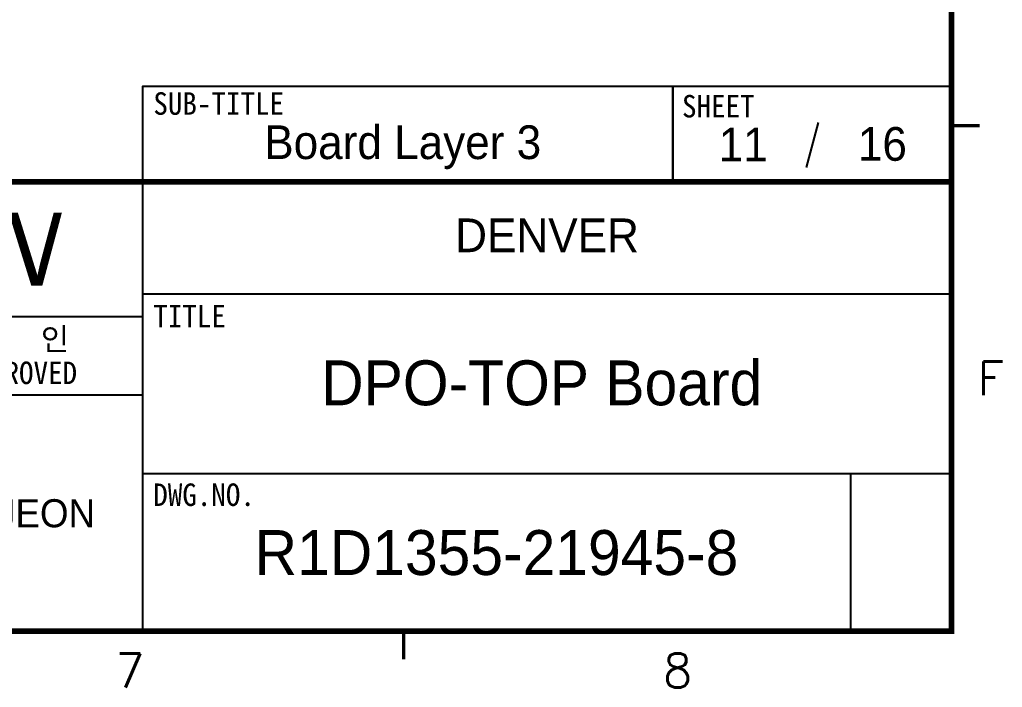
# Model space of a CAD drawing. Extents: x 295 to 953, y 10 to 290.
# Drawn here: x 799 to 886.5, y 10 to 69.4 of the extents above; entities that cross this region are included whole.
import ezdxf
from ezdxf.enums import TextEntityAlignment as Align

# ---------------------------------------------------------------- set-up
doc = ezdxf.new("R2010")
doc.units = 0
doc.header["$LTSCALE"] = 5
doc.header["$MEASUREMENT"] = 0
doc.layers.get('0').update_dxf_attribs({"linetype": 'CONTINUOUS', "lineweight": 25})
doc.layers.add('4', color=4, linetype='CONTINUOUS', lineweight=18)
for name, color, linetype in [('SHEET', 3, 'CONTINUOUS'), ('문자', 4, 'CONTINUOUS'), ('테두리', 3, 'CONTINUOUS')]:
    doc.layers.add(name, color=color, linetype=linetype)
doc.styles.add('MARK', font='ARLRDBD.TTF')
doc.styles.get("Standard").update_dxf_attribs({"font": 'simplex.shx'})
doc.styles.add('굴림', font='')
doc.styles.add('굴림체', font='')
doc.styles.get('굴림').set_extended_font_data('Gulim')
doc.styles.get('굴림체').set_extended_font_data('GulimChe')

# ---------------------------------------------------------------- blocks, each defined once
blk = doc.blocks.new('B')
at = {"layer": '문자'}
blk.add_hatch(color=256, dxfattribs=at).paths.add_polyline_path([(13.786, 10), (15.313, 6), (16.84, 10)])
at = {"color": 4, "const_width": 0.6}
blk.add_lwpolyline([(48.457, 10.317, 1), (49.057, 10.317, 1)], format="xyb", close=True, dxfattribs=at)
at = {"layer": '문자'}
for p, q in [((10.732, 2), (7.678, 10)), ((7.678, 10), (10.094, 10)), ((11.94, 5.164), (10.094, 10)), ((10.732, 10), (13.148, 10)), ((13.786, 2), (10.732, 10)), ((14.994, 5.164), (13.148, 10)), ((13.786, 10), (16.84, 10)), ((15.313, 6), (13.786, 10)), ((16.84, 10), (15.313, 6)), ((11.94, 5.164), (10.732, 2)), ((14.994, 5.164), (13.786, 2))]:
    blk.add_line(p, q, dxfattribs=at)
at = {"layer": '문자', "style": 'MARK', "oblique": 15}
blk.add_text('WOOJIN', height=6.5, dxfattribs=at).set_placement((36.398, 6), align=Align.MIDDLE_CENTER)
blk = doc.blocks.new('C')
at = {"layer": 'SHEET'}
for p, q in [((393.142, 60.297), (392.065, 56.279)), ((333, 55), (333, 15)), ((405, 45), (333, 45)), ((333, 43), (247, 43)), ((333, 36), (247, 36)), ((405, 29), (333, 29)), ((396, 29), (396, 15))]:
    blk.add_line(p, q, dxfattribs=at)
for points in [[(333, 55), (380.186, 55), (380.186, 63.489), (333, 63.489)], [(380.186, 55), (405, 55), (405, 63.489), (380.186, 63.489)]]:
    blk.add_lwpolyline(points, close=True, dxfattribs=at)
at = {"layer": '테두리'}
blk.add_line((405, 285), (405, 15), dxfattribs=at)
for points, const_width in [([(15, 285), (15, 15), (405, 15), (405, 285), (15, 285)], 0.5), ([(407.5, 60), (405, 60)], 0.3), ([(15, 55), (405, 55)], 0.5), ([(356.25, 12.5), (356.25, 15)], 0.3)]:
    blk.add_lwpolyline(points, dxfattribs=dict(at, const_width=const_width))
blk.add_blockref('B', (271, 43))
at = {"layer": '문자', "style": '굴림체'}
for s, p in [('SUB-TITLE', (339.773, 61.978)), ('SHEET', (384.244, 61.739)), ('승   인', (322, 41)), ('APPROVED', (322, 38))]:
    blk.add_text(s, height=2, dxfattribs=at).set_placement(p, align=Align.MIDDLE_CENTER)
for s, p in [('TITLE', (333.95, 42.05)), ('DWG.NO.', (333.95, 26.15))]:
    blk.add_text(s, height=2, dxfattribs=at).set_placement(p)
at = {"layer": '문자'}
for s, p in [('F', (408.5, 37.5)), ('7', (331.875, 11.5)), ('8', (380.625, 11.5))]:
    blk.add_text(s, height=3, dxfattribs=at).set_placement(p, align=Align.MIDDLE)

msp = doc.modelspace()

# ---------------------------------------------------------------- block references
msp.add_blockref('C', (476.978, 0))

# ---------------------------------------------------------------- texts
at = {"color": 4, "style": '굴림'}
msp.add_text('B.J.JEON', height=2.5, dxfattribs=at).set_placement((798.568, 25.5), align=Align.MIDDLE_CENTER)
at = {"layer": '4', "style": '굴림'}
for s, p in [('Board Layer 3', (833.131, 58.533)), ('11', (863.435, 58.328)), ('16', (875.828, 58.382)), ('DENVER', (845.978, 50.244))]:
    msp.add_text(s, height=3, dxfattribs=at).set_placement(p, align=Align.MIDDLE_CENTER)
at = {"layer": '문자', "style": '굴림'}
for s, p in [('DPO-TOP Board', (845.503, 37.112)), ('R1D1355-21945-8', (841.478, 22))]:
    msp.add_text(s, height=4, dxfattribs=at).set_placement(p, align=Align.MIDDLE_CENTER)

doc.saveas('drawing.dxf')
